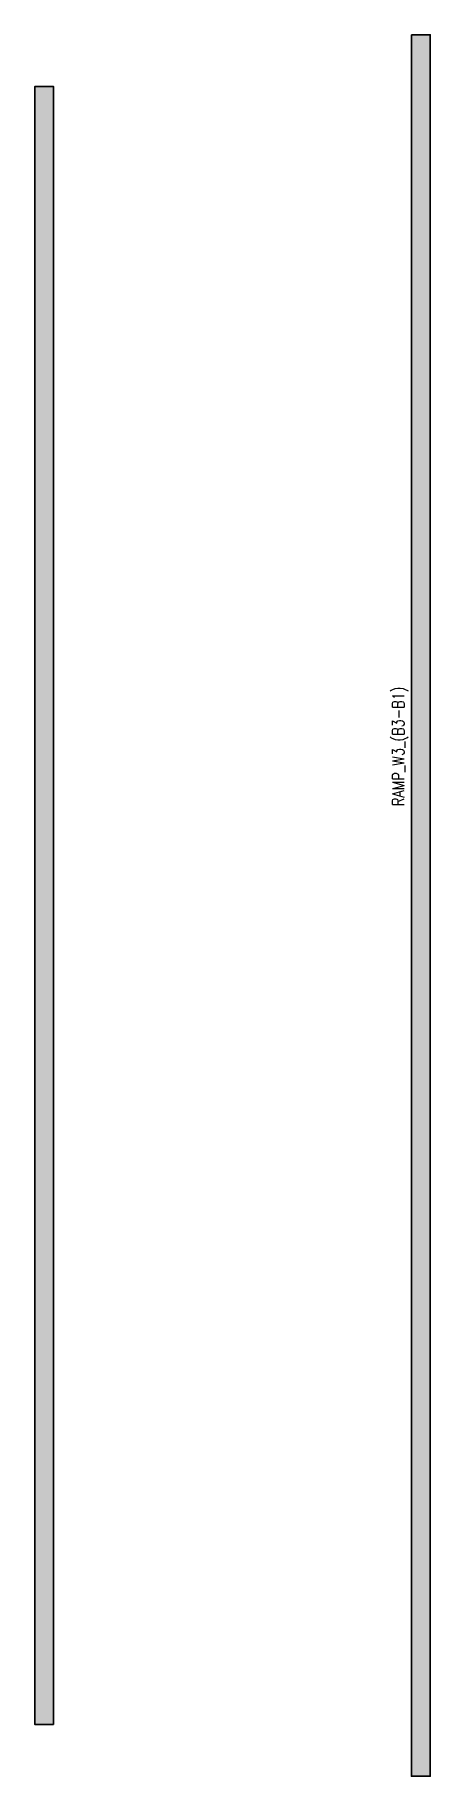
# Model space of a CAD drawing. Header units: millimetres. Extents: x 114200 to 122600, y 9300 to 46300.
import ezdxf

# ---------------------------------------------------------------- set-up
doc = ezdxf.new("R2010")
doc.units = ezdxf.units.MM
doc.header["$MEASUREMENT"] = 0
doc.layers.get('Defpoints').update_dxf_attribs({"color": 151, "lineweight": 9})
doc.layers.add('NDC_S_HATCH COLUMN AND WALL', color=251, linetype='Continuous', lineweight=13)
doc.layers.add('NDC_S_WALL', color=6, linetype='Continuous', lineweight=35)
doc.styles.add('NDC_BAR 2', font='romans.shx', dxfattribs={"width": 0.8})

msp = doc.modelspace()

# ---------------------------------------------------------------- hatches: boundary and pattern name
at = {"layer": 'NDC_S_HATCH COLUMN AND WALL'}
h = msp.add_hatch(color=256, dxfattribs=at)
h.dxf.hatch_style = 1
h.paths.add_polyline_path([(122200, 46300), (122600, 46300), (122600, 9300), (122200, 9300)])
h = msp.add_hatch(color=256, dxfattribs=at)
h.dxf.hatch_style = 1
h.paths.add_polyline_path([(114600, 10400), (114200, 10400), (114200, 45200), (114600, 45200)])

# ---------------------------------------------------------------- linework, layer by layer
at = {"layer": 'NDC_S_WALL', "ltscale": 200}
for points in [[(122200, 46300), (122600, 46300), (122600, 9300), (122200, 9300)], [(114600, 10400), (114200, 10400), (114200, 45200), (114600, 45200)]]:
    msp.add_lwpolyline(points, close=True, dxfattribs=at)

# ---------------------------------------------------------------- texts
at = {"layer": 'Defpoints', "style": 'NDC_BAR 2', "width": 0.8}
msp.add_text('RAMP_W3_(B3-B1)', height=250, rotation=90, dxfattribs=at).set_placement((122047, 29915))

doc.saveas('drawing.dxf')
